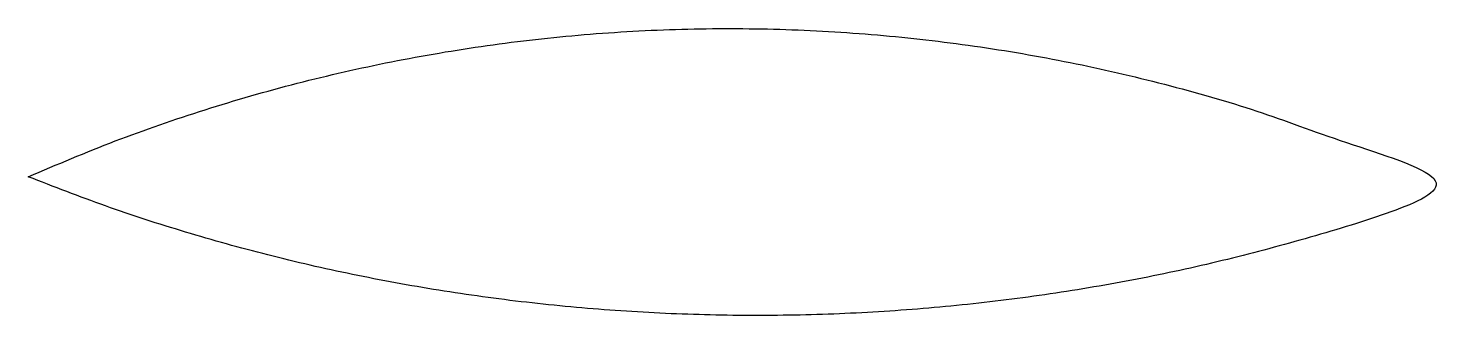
# Model space of a CAD drawing. Header units: millimetres. Extents: x 46.6 to 58.9, y 25.8 to 28.2.
import ezdxf

# ---------------------------------------------------------------- set-up
doc = ezdxf.new("R2010")
doc.units = ezdxf.units.MM
doc.layers.add('grabado linea medio', color=3, linetype='Continuous', true_color=0x00ff00)

msp = doc.modelspace()

# ---------------------------------------------------------------- linework, layer by layer
at = {"layer": 'grabado linea medio'}
msp.add_rational_spline([(46.636, 26.959), (52.791, 24.474), (59.008, 26.858), (52.845, 29.707), (46.636, 26.959)], [1, 0.897272550643, 1, 0.911110461422, 1], degree=2, knots=[0, 0, 0, 0.914488, 0.914488, 1.76414, 1.76414, 1.76414], dxfattribs=at)

doc.saveas('drawing.dxf')
